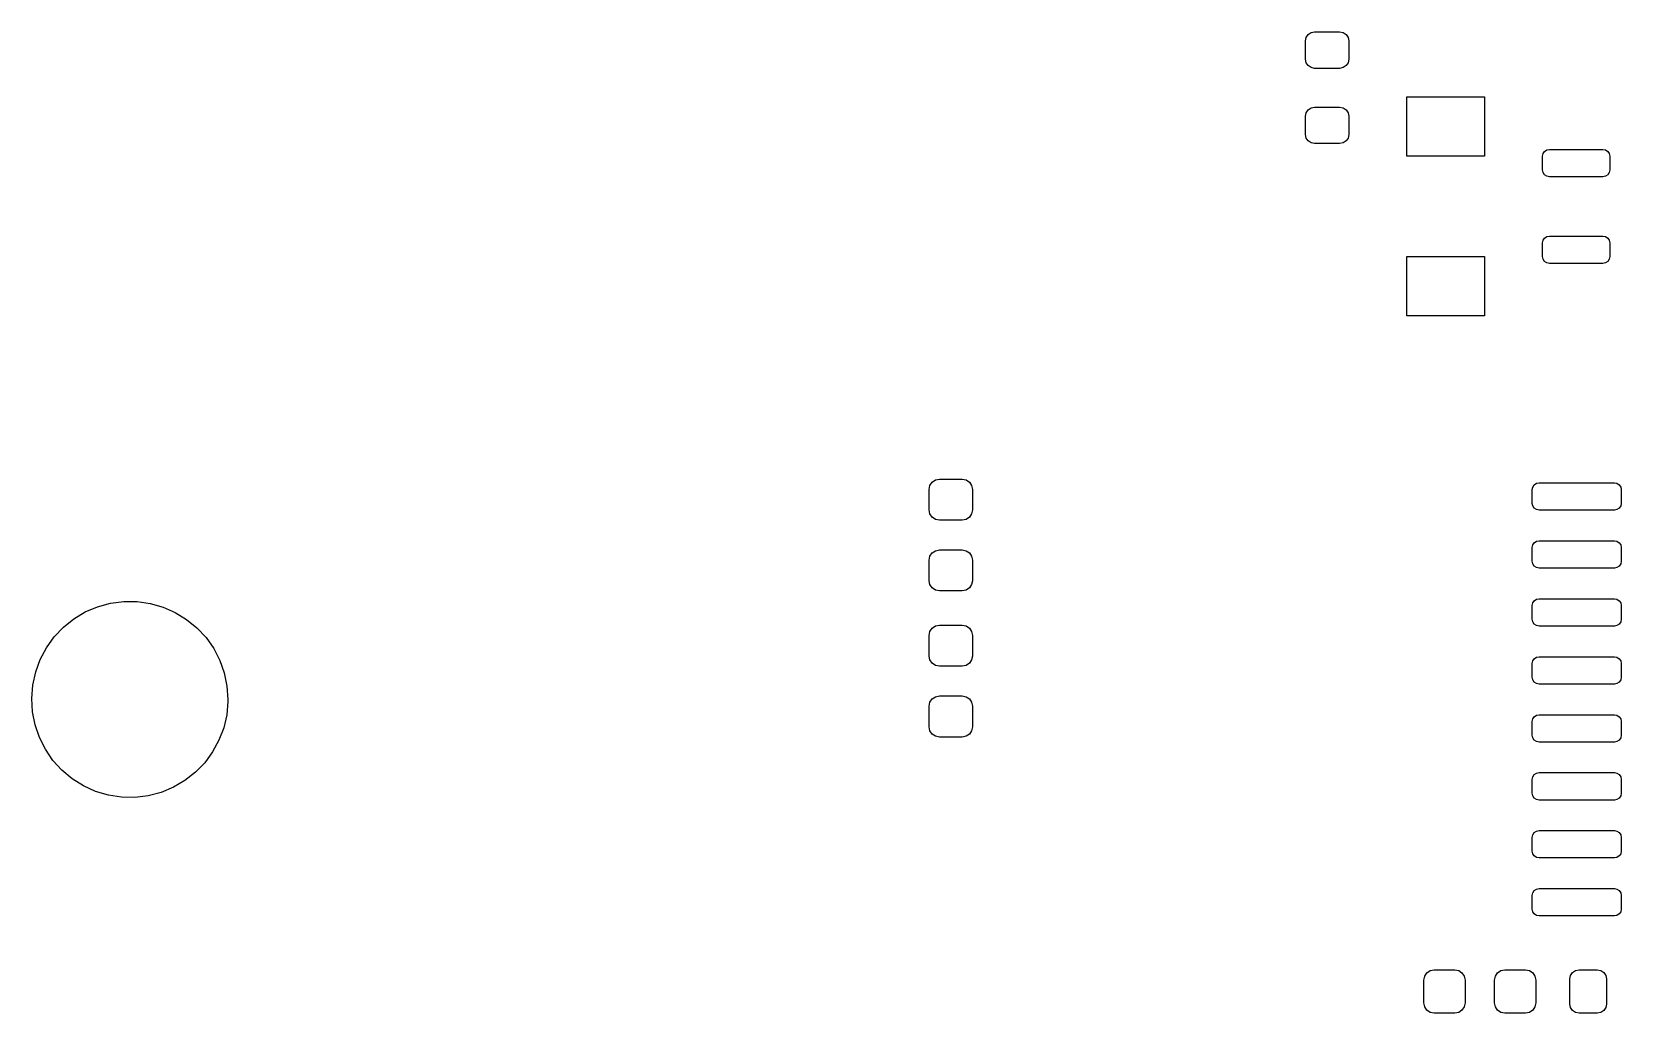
# Model space of a CAD drawing. Extents: x 2.97 to 5.83, y -3.9 to -2.1.
# Drawn here: x 2.97 to 4.343, y -3.271 to -2.424 of the extents above; entities that cross this region are included whole.
import ezdxf

# ---------------------------------------------------------------- set-up
doc = ezdxf.new("R2010")
doc.units = 0
doc.header["$MEASUREMENT"] = 0
doc.layers.add('BLACK', color=7, linetype='CONTINUOUS')

msp = doc.modelspace()

# ---------------------------------------------------------------- linework, layer by layer
at = {"layer": 'BLACK', "linetype": 'CONTINUOUS'}
for p, q in [((4.07048, -2.42907), (4.07219, -2.42652)), ((4.07219, -2.42652), (4.07474, -2.42481)), ((4.07474, -2.42481), (4.07776, -2.42421)), ((4.07776, -2.42421), (4.09941, -2.42421)), ((4.09941, -2.42421), (4.10242, -2.42481)), ((4.10242, -2.42481), (4.10498, -2.42652)), ((4.10498, -2.42652), (4.10668, -2.42907)), ((4.06988, -2.43209), (4.07048, -2.42907)), ((4.06988, -2.44783), (4.06988, -2.43209)), ((4.10668, -2.42907), (4.10728, -2.43209)), ((4.10728, -2.43209), (4.10728, -2.44783)), ((4.07048, -2.45085), (4.06988, -2.44783)), ((4.07219, -2.4534), (4.07048, -2.45085)), ((4.07474, -2.45511), (4.07219, -2.4534)), ((4.07776, -2.45571), (4.07474, -2.45511)), ((4.09941, -2.45571), (4.07776, -2.45571)), ((4.10242, -2.45511), (4.09941, -2.45571)), ((4.10498, -2.4534), (4.10242, -2.45511)), ((4.10668, -2.45085), (4.10498, -2.4534)), ((4.10728, -2.44783), (4.10668, -2.45085)), ((4.15748, -2.5315), (4.15748, -2.48031)), ((4.15748, -2.48031), (4.22441, -2.48031)), ((4.22441, -2.48031), (4.22441, -2.5315)), ((4.06988, -2.49705), (4.07048, -2.49403)), ((4.06988, -2.5128), (4.06988, -2.49705)), ((4.07048, -2.49403), (4.07219, -2.49148)), ((4.07219, -2.49148), (4.07474, -2.48977)), ((4.07474, -2.48977), (4.07776, -2.48917)), ((4.07776, -2.48917), (4.09941, -2.48917)), ((4.09941, -2.48917), (4.10242, -2.48977)), ((4.10242, -2.48977), (4.10498, -2.49148)), ((4.10498, -2.49148), (4.10668, -2.49403)), ((4.10668, -2.49403), (4.10728, -2.49705)), ((4.10728, -2.49705), (4.10728, -2.5128)), ((4.07048, -2.51581), (4.06988, -2.5128)), ((4.07219, -2.51836), (4.07048, -2.51581)), ((4.07474, -2.52007), (4.07219, -2.51836)), ((4.07776, -2.52067), (4.07474, -2.52007)), ((4.09941, -2.52067), (4.07776, -2.52067)), ((4.10242, -2.52007), (4.09941, -2.52067)), ((4.10498, -2.51836), (4.10242, -2.52007)), ((4.10668, -2.51581), (4.10498, -2.51836)), ((4.10728, -2.5128), (4.10668, -2.51581)), ((4.22441, -2.5315), (4.15748, -2.5315)), ((4.27461, -2.5315), (4.27506, -2.52924)), ((4.27461, -2.54331), (4.27461, -2.5315)), ((4.27506, -2.52924), (4.27634, -2.52732)), ((4.27634, -2.52732), (4.27825, -2.52604)), ((4.27825, -2.52604), (4.28051, -2.52559)), ((4.28051, -2.52559), (4.32677, -2.52559)), ((4.32677, -2.52559), (4.32903, -2.52604)), ((4.32903, -2.52604), (4.33095, -2.52732)), ((4.33095, -2.52732), (4.33223, -2.52924)), ((4.33223, -2.52924), (4.33268, -2.5315)), ((4.33268, -2.5315), (4.33268, -2.54331)), ((4.27506, -2.54557), (4.27461, -2.54331)), ((4.27634, -2.54748), (4.27506, -2.54557)), ((4.27825, -2.54876), (4.27634, -2.54748)), ((4.28051, -2.54921), (4.27825, -2.54876)), ((4.32677, -2.54921), (4.28051, -2.54921)), ((4.32903, -2.54876), (4.32677, -2.54921)), ((4.33095, -2.54748), (4.32903, -2.54876)), ((4.33223, -2.54557), (4.33095, -2.54748)), ((4.33268, -2.54331), (4.33223, -2.54557)), ((4.27461, -2.6063), (4.27506, -2.60404)), ((4.27461, -2.61811), (4.27461, -2.6063)), ((4.27506, -2.60404), (4.27634, -2.60212)), ((4.27634, -2.60212), (4.27825, -2.60084)), ((4.27825, -2.60084), (4.28051, -2.60039)), ((4.28051, -2.60039), (4.32677, -2.60039)), ((4.32677, -2.60039), (4.32903, -2.60084)), ((4.32903, -2.60084), (4.33095, -2.60212)), ((4.33095, -2.60212), (4.33223, -2.60404)), ((4.33223, -2.60404), (4.33268, -2.6063)), ((4.33268, -2.6063), (4.33268, -2.61811)), ((4.15748, -2.66929), (4.15748, -2.61811)), ((4.15748, -2.61811), (4.22441, -2.61811)), ((4.22441, -2.61811), (4.22441, -2.66929)), ((4.27506, -2.62037), (4.27461, -2.61811)), ((4.27634, -2.62229), (4.27506, -2.62037)), ((4.33223, -2.62037), (4.33095, -2.62229)), ((4.33268, -2.61811), (4.33223, -2.62037)), ((4.27825, -2.62357), (4.27634, -2.62229)), ((4.28051, -2.62402), (4.27825, -2.62357)), ((4.32677, -2.62402), (4.28051, -2.62402)), ((4.32903, -2.62357), (4.32677, -2.62402)), ((4.33095, -2.62229), (4.32903, -2.62357)), ((4.22441, -2.66929), (4.15748, -2.66929)), ((3.74575, -2.81551), (3.74767, -2.81263)), ((3.74767, -2.81263), (3.75055, -2.81071)), ((3.75055, -2.81071), (3.75394, -2.81004)), ((3.75394, -2.81004), (3.77362, -2.81004)), ((3.77362, -2.81004), (3.77701, -2.81071)), ((3.77701, -2.81071), (3.77989, -2.81263)), ((3.77989, -2.81263), (3.78181, -2.81551)), ((3.74508, -2.8189), (3.74575, -2.81551)), ((3.74508, -2.83661), (3.74508, -2.8189)), ((3.78181, -2.81551), (3.78248, -2.8189)), ((3.78248, -2.8189), (3.78248, -2.83661)), ((4.26575, -2.81909), (4.2662, -2.81683)), ((4.26575, -2.83091), (4.26575, -2.81909)), ((4.2662, -2.81683), (4.26748, -2.81492)), ((4.26748, -2.81492), (4.26939, -2.81364)), ((4.26939, -2.81364), (4.27165, -2.81319)), ((4.27165, -2.81319), (4.33661, -2.81319)), ((4.33661, -2.81319), (4.33887, -2.81364)), ((4.33887, -2.81364), (4.34079, -2.81492)), ((4.34079, -2.81492), (4.34207, -2.81683)), ((4.34207, -2.81683), (4.34252, -2.81909)), ((4.34252, -2.81909), (4.34252, -2.83091)), ((3.74575, -2.84), (3.74508, -2.83661)), ((3.74767, -2.84288), (3.74575, -2.84)), ((3.78181, -2.84), (3.77989, -2.84288)), ((3.78248, -2.83661), (3.78181, -2.84)), ((4.2662, -2.83317), (4.26575, -2.83091)), ((4.26748, -2.83508), (4.2662, -2.83317)), ((4.26939, -2.83636), (4.26748, -2.83508)), ((4.27165, -2.83681), (4.26939, -2.83636)), ((4.33661, -2.83681), (4.27165, -2.83681)), ((4.33887, -2.83636), (4.33661, -2.83681)), ((4.34079, -2.83508), (4.33887, -2.83636)), ((4.34207, -2.83317), (4.34079, -2.83508)), ((4.34252, -2.83091), (4.34207, -2.83317)), ((3.75055, -2.8448), (3.74767, -2.84288)), ((3.75394, -2.84547), (3.75055, -2.8448)), ((3.77362, -2.84547), (3.75394, -2.84547)), ((3.77701, -2.8448), (3.77362, -2.84547)), ((3.77989, -2.84288), (3.77701, -2.8448)), ((4.26575, -2.86909), (4.2662, -2.86683)), ((4.2662, -2.86683), (4.26748, -2.86492)), ((4.26748, -2.86492), (4.26939, -2.86364)), ((4.26939, -2.86364), (4.27165, -2.86319)), ((4.27165, -2.86319), (4.33661, -2.86319)), ((4.33661, -2.86319), (4.33887, -2.86364)), ((4.33887, -2.86364), (4.34079, -2.86492)), ((4.34079, -2.86492), (4.34207, -2.86683)), ((4.34207, -2.86683), (4.34252, -2.86909)), ((3.74508, -2.87992), (3.74575, -2.87653)), ((3.74508, -2.89764), (3.74508, -2.87992)), ((3.74575, -2.87653), (3.74767, -2.87366)), ((3.74767, -2.87366), (3.75055, -2.87174)), ((3.75055, -2.87174), (3.75394, -2.87106)), ((3.75394, -2.87106), (3.77362, -2.87106)), ((3.77362, -2.87106), (3.77701, -2.87174)), ((3.77701, -2.87174), (3.77989, -2.87366)), ((3.77989, -2.87366), (3.78181, -2.87653)), ((3.78181, -2.87653), (3.78248, -2.87992)), ((3.78248, -2.87992), (3.78248, -2.89764)), ((4.26575, -2.88091), (4.26575, -2.86909)), ((4.2662, -2.88317), (4.26575, -2.88091)), ((4.34252, -2.88091), (4.34207, -2.88317)), ((4.34252, -2.86909), (4.34252, -2.88091)), ((4.26748, -2.88508), (4.2662, -2.88317)), ((4.26939, -2.88636), (4.26748, -2.88508)), ((4.27165, -2.88681), (4.26939, -2.88636)), ((4.33661, -2.88681), (4.27165, -2.88681)), ((4.33887, -2.88636), (4.33661, -2.88681)), ((4.34079, -2.88508), (4.33887, -2.88636)), ((4.34207, -2.88317), (4.34079, -2.88508)), ((3.74575, -2.90103), (3.74508, -2.89764)), ((3.74767, -2.9039), (3.74575, -2.90103)), ((3.75055, -2.90582), (3.74767, -2.9039)), ((3.75394, -2.9065), (3.75055, -2.90582)), ((3.77362, -2.9065), (3.75394, -2.9065)), ((3.77701, -2.90582), (3.77362, -2.9065)), ((3.77989, -2.9039), (3.77701, -2.90582)), ((3.78181, -2.90103), (3.77989, -2.9039)), ((3.78248, -2.89764), (3.78181, -2.90103)), ((3.01669, -2.92458), (3.02728, -2.92006)), ((3.02728, -2.92006), (3.03839, -2.91702)), ((3.03839, -2.91702), (3.0498, -2.91552)), ((3.0498, -2.91552), (3.06132, -2.91558)), ((3.06132, -2.91558), (3.07272, -2.9172)), ((3.07272, -2.9172), (3.08379, -2.92036)), ((3.08379, -2.92036), (3.09433, -2.92499)), ((4.26575, -2.91909), (4.2662, -2.91683)), ((4.26575, -2.93091), (4.26575, -2.91909)), ((4.2662, -2.91683), (4.26748, -2.91492)), ((4.26748, -2.91492), (4.26939, -2.91364)), ((4.26939, -2.91364), (4.27165, -2.91319)), ((4.27165, -2.91319), (4.33661, -2.91319)), ((4.33661, -2.91319), (4.33887, -2.91364)), ((4.33887, -2.91364), (4.34079, -2.91492)), ((4.34079, -2.91492), (4.34207, -2.91683)), ((4.34207, -2.91683), (4.34252, -2.91909)), ((4.34252, -2.91909), (4.34252, -2.93091)), ((2.99782, -2.93769), (3.00681, -2.93049)), ((3.00681, -2.93049), (3.01669, -2.92458)), ((3.09433, -2.92499), (3.10415, -2.931)), ((3.10415, -2.931), (3.11306, -2.9383)), ((3.75055, -2.9367), (3.75394, -2.93602)), ((3.75394, -2.93602), (3.77362, -2.93602)), ((3.77362, -2.93602), (3.77701, -2.9367)), ((4.2662, -2.93317), (4.26575, -2.93091)), ((4.26748, -2.93508), (4.2662, -2.93317)), ((4.26939, -2.93636), (4.26748, -2.93508)), ((4.34079, -2.93508), (4.33887, -2.93636)), ((4.34207, -2.93317), (4.34079, -2.93508)), ((4.34252, -2.93091), (4.34207, -2.93317)), ((2.98318, -2.9554), (2.9899, -2.94604)), ((2.9899, -2.94604), (2.99782, -2.93769)), ((3.11306, -2.9383), (3.1209, -2.94673)), ((3.1209, -2.94673), (3.12752, -2.95615)), ((3.74508, -2.94488), (3.74575, -2.94149)), ((3.74508, -2.9626), (3.74508, -2.94488)), ((3.74575, -2.94149), (3.74767, -2.93862)), ((3.74767, -2.93862), (3.75055, -2.9367)), ((3.77701, -2.9367), (3.77989, -2.93862)), ((3.77989, -2.93862), (3.78181, -2.94149)), ((3.78181, -2.94149), (3.78248, -2.94488)), ((3.78248, -2.94488), (3.78248, -2.9626)), ((4.27165, -2.93681), (4.26939, -2.93636)), ((4.33661, -2.93681), (4.27165, -2.93681)), ((4.33887, -2.93636), (4.33661, -2.93681)), ((2.97779, -2.96557), (2.98318, -2.9554)), ((3.12752, -2.95615), (3.1328, -2.96638)), ((3.74575, -2.96599), (3.74508, -2.9626)), ((3.78248, -2.9626), (3.78181, -2.96599)), ((4.26939, -2.96364), (4.27165, -2.96319)), ((4.27165, -2.96319), (4.33661, -2.96319)), ((4.33661, -2.96319), (4.33887, -2.96364)), ((2.97138, -2.98763), (2.97383, -2.97638)), ((2.97383, -2.97638), (2.97779, -2.96557)), ((3.1328, -2.96638), (3.13665, -2.97724)), ((3.13665, -2.97724), (3.13898, -2.98851)), ((3.74767, -2.96886), (3.74575, -2.96599)), ((3.75055, -2.97078), (3.74767, -2.96886)), ((3.75394, -2.97146), (3.75055, -2.97078)), ((3.77362, -2.97146), (3.75394, -2.97146)), ((3.77701, -2.97078), (3.77362, -2.97146)), ((3.77989, -2.96886), (3.77701, -2.97078)), ((3.78181, -2.96599), (3.77989, -2.96886)), ((4.26575, -2.96909), (4.2662, -2.96683)), ((4.26575, -2.98091), (4.26575, -2.96909)), ((4.2662, -2.96683), (4.26748, -2.96492)), ((4.26748, -2.96492), (4.26939, -2.96364)), ((4.33887, -2.96364), (4.34079, -2.96492)), ((4.34079, -2.96492), (4.34207, -2.96683)), ((4.34207, -2.96683), (4.34252, -2.96909)), ((4.34252, -2.96909), (4.34252, -2.98091)), ((2.97048, -2.99911), (2.97138, -2.98763)), ((3.13898, -2.98851), (3.13976, -3)), ((4.2662, -2.98317), (4.26575, -2.98091)), ((4.26748, -2.98508), (4.2662, -2.98317)), ((4.26939, -2.98636), (4.26748, -2.98508)), ((4.27165, -2.98681), (4.26939, -2.98636)), ((4.33661, -2.98681), (4.27165, -2.98681)), ((4.33887, -2.98636), (4.33661, -2.98681)), ((4.34079, -2.98508), (4.33887, -2.98636)), ((4.34207, -2.98317), (4.34079, -2.98508)), ((4.34252, -2.98091), (4.34207, -2.98317)), ((2.97114, -3.01061), (2.97048, -2.99911)), ((3.13975, -3.00177), (3.13872, -3.01324)), ((3.13976, -3), (3.13975, -3.00177)), ((3.74508, -3.00591), (3.74575, -3.00252)), ((3.74575, -3.00252), (3.74767, -2.99964)), ((3.74767, -2.99964), (3.75055, -2.99772)), ((3.75055, -2.99772), (3.75394, -2.99705)), ((3.75394, -2.99705), (3.77362, -2.99705)), ((3.77362, -2.99705), (3.77701, -2.99772)), ((3.77701, -2.99772), (3.77989, -2.99964)), ((3.77989, -2.99964), (3.78181, -3.00252)), ((3.78181, -3.00252), (3.78248, -3.00591)), ((2.97336, -3.02191), (2.97114, -3.01061)), ((3.13872, -3.01324), (3.13615, -3.02447)), ((3.74508, -3.02362), (3.74508, -3.00591)), ((3.78248, -3.00591), (3.78248, -3.02362)), ((4.26575, -3.01909), (4.2662, -3.01683)), ((4.2662, -3.01683), (4.26748, -3.01492)), ((4.26748, -3.01492), (4.26939, -3.01364)), ((4.26939, -3.01364), (4.27165, -3.01319)), ((4.27165, -3.01319), (4.33661, -3.01319)), ((4.33661, -3.01319), (4.33887, -3.01364)), ((4.33887, -3.01364), (4.34079, -3.01492)), ((4.34079, -3.01492), (4.34207, -3.01683)), ((4.34207, -3.01683), (4.34252, -3.01909)), ((2.97709, -3.0328), (2.97336, -3.02191)), ((3.13615, -3.02447), (3.13208, -3.03524)), ((3.74575, -3.02701), (3.74508, -3.02362)), ((3.74767, -3.02989), (3.74575, -3.02701)), ((3.75055, -3.03181), (3.74767, -3.02989)), ((3.75394, -3.03248), (3.75055, -3.03181)), ((3.77701, -3.03181), (3.77362, -3.03248)), ((3.77989, -3.02989), (3.77701, -3.03181)), ((3.78181, -3.02701), (3.77989, -3.02989)), ((3.78248, -3.02362), (3.78181, -3.02701)), ((4.26575, -3.03091), (4.26575, -3.01909)), ((4.2662, -3.03317), (4.26575, -3.03091)), ((4.34252, -3.03091), (4.34207, -3.03317)), ((4.34252, -3.01909), (4.34252, -3.03091)), ((2.98226, -3.04309), (2.97709, -3.0328)), ((2.98878, -3.05258), (2.98226, -3.04309)), ((3.12659, -3.04536), (3.11977, -3.05464)), ((3.13208, -3.03524), (3.12659, -3.04536)), ((3.77362, -3.03248), (3.75394, -3.03248)), ((4.26748, -3.03508), (4.2662, -3.03317)), ((4.26939, -3.03636), (4.26748, -3.03508)), ((4.27165, -3.03681), (4.26939, -3.03636)), ((4.33661, -3.03681), (4.27165, -3.03681)), ((4.33887, -3.03636), (4.33661, -3.03681)), ((4.34079, -3.03508), (4.33887, -3.03636)), ((4.34207, -3.03317), (4.34079, -3.03508)), ((2.99653, -3.06109), (2.98878, -3.05258)), ((3.11977, -3.05464), (3.11176, -3.0629)), ((3.00536, -3.06848), (2.99653, -3.06109)), ((3.01512, -3.0746), (3.00536, -3.06848)), ((3.1027, -3.07001), (3.09275, -3.07582)), ((3.11176, -3.0629), (3.1027, -3.07001)), ((4.26575, -3.06909), (4.2662, -3.06683)), ((4.26575, -3.08091), (4.26575, -3.06909)), ((4.2662, -3.06683), (4.26748, -3.06492)), ((4.26748, -3.06492), (4.26939, -3.06364)), ((4.26939, -3.06364), (4.27165, -3.06319)), ((4.27165, -3.06319), (4.33661, -3.06319)), ((4.33661, -3.06319), (4.33887, -3.06364)), ((4.33887, -3.06364), (4.34079, -3.06492)), ((4.34079, -3.06492), (4.34207, -3.06683)), ((4.34207, -3.06683), (4.34252, -3.06909)), ((4.34252, -3.06909), (4.34252, -3.08091)), ((3.02561, -3.07934), (3.01512, -3.0746)), ((3.03665, -3.08261), (3.02561, -3.07934)), ((3.04804, -3.08435), (3.03665, -3.08261)), ((3.05955, -3.08453), (3.04804, -3.08435)), ((3.07098, -3.08315), (3.05955, -3.08453)), ((3.08212, -3.08022), (3.07098, -3.08315)), ((3.09275, -3.07582), (3.08212, -3.08022)), ((4.2662, -3.08317), (4.26575, -3.08091)), ((4.26748, -3.08508), (4.2662, -3.08317)), ((4.26939, -3.08636), (4.26748, -3.08508)), ((4.27165, -3.08681), (4.26939, -3.08636)), ((4.33661, -3.08681), (4.27165, -3.08681)), ((4.33887, -3.08636), (4.33661, -3.08681)), ((4.34079, -3.08508), (4.33887, -3.08636)), ((4.34207, -3.08317), (4.34079, -3.08508)), ((4.34252, -3.08091), (4.34207, -3.08317)), ((4.26748, -3.11492), (4.26939, -3.11364)), ((4.26939, -3.11364), (4.27165, -3.11319)), ((4.27165, -3.11319), (4.33661, -3.11319)), ((4.33661, -3.11319), (4.33887, -3.11364)), ((4.33887, -3.11364), (4.34079, -3.11492)), ((4.26575, -3.11909), (4.2662, -3.11683)), ((4.26575, -3.13091), (4.26575, -3.11909)), ((4.2662, -3.11683), (4.26748, -3.11492)), ((4.34079, -3.11492), (4.34207, -3.11683)), ((4.34207, -3.11683), (4.34252, -3.11909)), ((4.34252, -3.11909), (4.34252, -3.13091)), ((4.2662, -3.13317), (4.26575, -3.13091)), ((4.26748, -3.13508), (4.2662, -3.13317)), ((4.26939, -3.13636), (4.26748, -3.13508)), ((4.27165, -3.13681), (4.26939, -3.13636)), ((4.33661, -3.13681), (4.27165, -3.13681)), ((4.33887, -3.13636), (4.33661, -3.13681)), ((4.34079, -3.13508), (4.33887, -3.13636)), ((4.34207, -3.13317), (4.34079, -3.13508)), ((4.34252, -3.13091), (4.34207, -3.13317)), ((4.26575, -3.16909), (4.2662, -3.16683)), ((4.26575, -3.18091), (4.26575, -3.16909)), ((4.2662, -3.16683), (4.26748, -3.16492)), ((4.26748, -3.16492), (4.26939, -3.16364)), ((4.26939, -3.16364), (4.27165, -3.16319)), ((4.27165, -3.16319), (4.33661, -3.16319)), ((4.33661, -3.16319), (4.33887, -3.16364)), ((4.33887, -3.16364), (4.34079, -3.16492)), ((4.34079, -3.16492), (4.34207, -3.16683)), ((4.34207, -3.16683), (4.34252, -3.16909)), ((4.34252, -3.16909), (4.34252, -3.18091)), ((4.2662, -3.18317), (4.26575, -3.18091)), ((4.34252, -3.18091), (4.34207, -3.18317)), ((4.26748, -3.18508), (4.2662, -3.18317)), ((4.26939, -3.18636), (4.26748, -3.18508)), ((4.27165, -3.18681), (4.26939, -3.18636)), ((4.33661, -3.18681), (4.27165, -3.18681)), ((4.33887, -3.18636), (4.33661, -3.18681)), ((4.34079, -3.18508), (4.33887, -3.18636)), ((4.34207, -3.18317), (4.34079, -3.18508)), ((4.17292, -3.23874), (4.17484, -3.23586)), ((4.17484, -3.23586), (4.17771, -3.23394)), ((4.17771, -3.23394), (4.1811, -3.23327)), ((4.1811, -3.23327), (4.19882, -3.23327)), ((4.19882, -3.23327), (4.20221, -3.23394)), ((4.20221, -3.23394), (4.20508, -3.23586)), ((4.20508, -3.23586), (4.207, -3.23874)), ((4.23394, -3.23874), (4.23586, -3.23586)), ((4.23586, -3.23586), (4.23874, -3.23394)), ((4.23874, -3.23394), (4.24213, -3.23327)), ((4.24213, -3.23327), (4.25984, -3.23327)), ((4.25984, -3.23327), (4.26323, -3.23394)), ((4.26323, -3.23394), (4.26611, -3.23586)), ((4.26611, -3.23586), (4.26803, -3.23874)), ((4.29883, -3.23813), (4.30053, -3.23557)), ((4.30053, -3.23557), (4.30309, -3.23387)), ((4.30309, -3.23387), (4.3061, -3.23327)), ((4.3061, -3.23327), (4.32185, -3.23327)), ((4.32185, -3.23327), (4.32486, -3.23387)), ((4.32486, -3.23387), (4.32742, -3.23557)), ((4.32742, -3.23557), (4.32913, -3.23813)), ((4.17224, -3.24213), (4.17292, -3.23874)), ((4.17224, -3.26181), (4.17224, -3.24213)), ((4.207, -3.23874), (4.20768, -3.24213)), ((4.20768, -3.24213), (4.20768, -3.26181)), ((4.23327, -3.24213), (4.23394, -3.23874)), ((4.23327, -3.26181), (4.23327, -3.24213)), ((4.26803, -3.23874), (4.2687, -3.24213)), ((4.2687, -3.24213), (4.2687, -3.26181)), ((4.29823, -3.24114), (4.29883, -3.23813)), ((4.29823, -3.2628), (4.29823, -3.24114)), ((4.32913, -3.23813), (4.32972, -3.24114)), ((4.32972, -3.24114), (4.32972, -3.2628)), ((4.17292, -3.2652), (4.17224, -3.26181)), ((4.17484, -3.26807), (4.17292, -3.2652)), ((4.207, -3.2652), (4.20508, -3.26807)), ((4.20768, -3.26181), (4.207, -3.2652)), ((4.23394, -3.2652), (4.23327, -3.26181)), ((4.23586, -3.26807), (4.23394, -3.2652)), ((4.26803, -3.2652), (4.26611, -3.26807)), ((4.2687, -3.26181), (4.26803, -3.2652)), ((4.29883, -3.26581), (4.29823, -3.2628)), ((4.32972, -3.2628), (4.32913, -3.26581)), ((4.17771, -3.26999), (4.17484, -3.26807)), ((4.1811, -3.27067), (4.17771, -3.26999)), ((4.19882, -3.27067), (4.1811, -3.27067)), ((4.20221, -3.26999), (4.19882, -3.27067)), ((4.20508, -3.26807), (4.20221, -3.26999)), ((4.23874, -3.26999), (4.23586, -3.26807)), ((4.24213, -3.27067), (4.23874, -3.26999)), ((4.25984, -3.27067), (4.24213, -3.27067)), ((4.26323, -3.26999), (4.25984, -3.27067)), ((4.26611, -3.26807), (4.26323, -3.26999)), ((4.30053, -3.26836), (4.29883, -3.26581)), ((4.30309, -3.27007), (4.30053, -3.26836)), ((4.3061, -3.27067), (4.30309, -3.27007)), ((4.32185, -3.27067), (4.3061, -3.27067)), ((4.32486, -3.27007), (4.32185, -3.27067)), ((4.32742, -3.26836), (4.32486, -3.27007)), ((4.32913, -3.26581), (4.32742, -3.26836))]:
    msp.add_line(p, q, dxfattribs=at)

doc.saveas('drawing.dxf')
